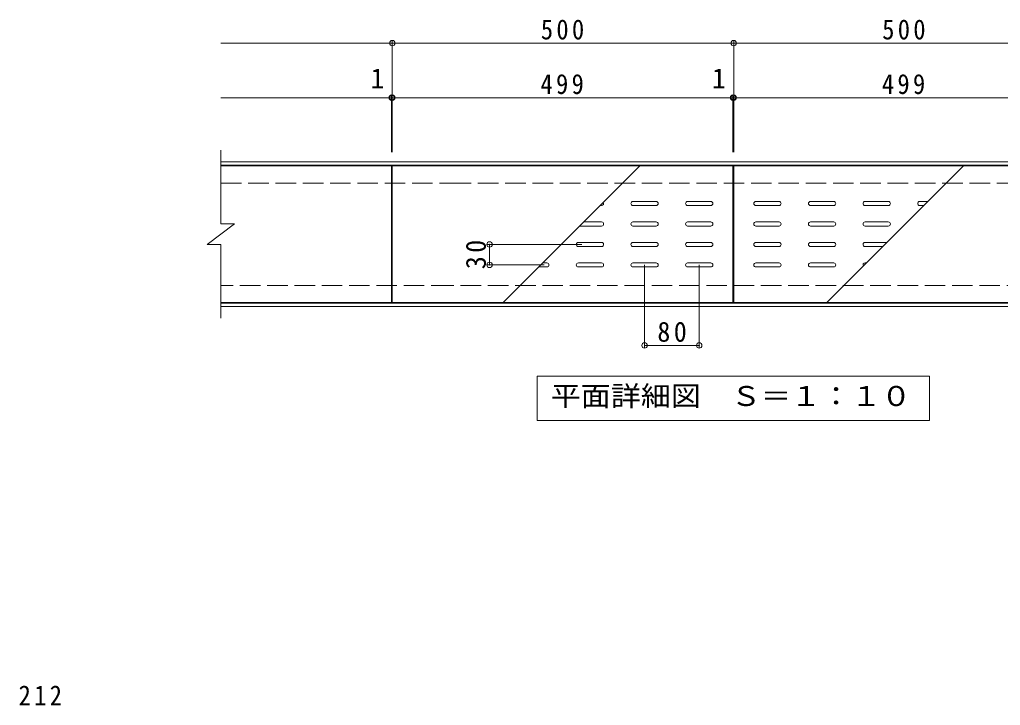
# Model space of a CAD drawing. Units: millimetres on the paper, enlarged 2 times, with parts at other scales. Extents: x -226 to 314, y -275 to 213.
# Drawn here: x -226.3 to 61.1, y 12 to 212.9 of the extents above; entities that cross this region are included whole.
import ezdxf
from ezdxf.enums import TextEntityAlignment as Align

# ---------------------------------------------------------------- set-up
doc = ezdxf.new("R2010")
doc.units = ezdxf.units.MM
doc.header["$LTSCALE"] = 2
doc.header["$PDMODE"] = 32
doc.header["$PDSIZE"] = 1.6
doc.linetypes.add('DASHED3', pattern=[4, 3, -1])
for name, color, linetype, lineweight in [('C-1', 2, 'Continuous', 9), ('C-2', 3, 'Continuous', 9), ('C-4', 7, 'Continuous', 9), ('C-5', 7, 'Continuous', 9), ('C-A', 3, 'Continuous', 9), ('D-4', 7, 'Continuous', 9)]:
    doc.layers.add(name, color=color, linetype=linetype, lineweight=lineweight)
doc.styles.add('ＭＳ ゴシック', font='')
doc.styles.get('ＭＳ ゴシック').set_extended_font_data('MS Gothic')

msp = doc.modelspace()

# ---------------------------------------------------------------- linework, layer by layer
at = {"layer": 'C-1'}
for p, q in [((-167.276, 171.232), (132.924, 171.232)), ((-167.276, 170.232), (132.924, 170.232)), ((132.924, 129.832), (-167.276, 129.832)), ((132.924, 128.832), (-167.276, 128.832))]:
    msp.add_line(p, q, dxfattribs=at)
at = {"layer": 'C-1', "linetype": 'DASHED3'}
for p, q in [((-167.276, 165.032), (-99.977, 165.032)), ((-99.977, 165.032), (132.924, 165.032)), ((-99.715, 135.032), (-167.276, 135.032)), ((132.924, 135.032), (-99.715, 135.032))]:
    msp.add_line(p, q, dxfattribs=at)
at = {"layer": 'C-2'}
for p, q in [((-167.276, 153.032), (-167.276, 174.632)), ((-117.276, 170.032), (-167.276, 170.032)), ((-117.276, 130.032), (-117.276, 170.032)), ((-171.276, 147.032), (-163.276, 153.032)), ((-167.276, 153.032), (-163.276, 153.032)), ((-171.276, 147.032), (-167.276, 147.032)), ((-167.276, 125.432), (-167.276, 147.032)), ((-117.276, 130.032), (-167.276, 130.032))]:
    msp.add_line(p, q, dxfattribs=at)
for points in [[(-117.076, 130.032), (-117.076, 170.032), (-17.276, 170.032), (-17.276, 130.032)], [(-17.076, 130.032), (-17.076, 170.032), (82.724, 170.032), (82.724, 130.032)]]:
    msp.add_lwpolyline(points, close=True, dxfattribs=at)
at = {"layer": 'C-4'}
for p, q in [((-117.076, 174.032), (-117.076, 206.632)), ((-17.076, 174.032), (-17.076, 206.632)), ((-167.276, 190.032), (-117.076, 190.032)), ((-117.276, 174.032), (-117.276, 190.632)), ((-117.076, 190.032), (-17.276, 190.032)), ((-17.276, 174.032), (-17.276, 190.632)), ((-17.276, 190.032), (-17.076, 190.032)), ((-17.076, 190.032), (82.724, 190.032)), ((-61.587, 147.032), (-89.191, 147.032)), ((-88.591, 141.032), (-88.591, 147.032)), ((-72.591, 141.032), (-89.191, 141.032)), ((-43.176, 141.074), (-43.176, 116.832)), ((-27.176, 141.074), (-27.176, 116.832)), ((-43.176, 117.432), (-27.176, 117.432))]:
    msp.add_line(p, q, dxfattribs=at)
msp.add_lwpolyline([(-167.276, 206.032), (-17.076, 206.032), (132.924, 206.032)], dxfattribs=at)
for p in [(-117.076, 206.032), (-17.076, 206.032), (-117.276, 190.032), (-117.076, 190.032), (-17.276, 190.032), (-17.076, 190.032), (-88.591, 147.032), (-88.591, 141.032), (-43.176, 117.432), (-27.176, 117.432)]:
    msp.add_point(p, dxfattribs=at)
at = {"layer": 'C-5'}
for p, q in [((-74.676, 108.432), (40.324, 108.432)), ((-74.676, 95.432), (-74.676, 108.432))]:
    msp.add_line(p, q, dxfattribs=at)
msp.add_lwpolyline([(40.324, 108.432), (40.324, 95.432), (-74.676, 95.432)], dxfattribs=at)
at = {"layer": 'C-A'}
for p, q in [((-44.595, 170.032), (-84.595, 130.032)), ((50.243, 170.032), (10.243, 130.032)), ((-56.195, 158.432), (-55.776, 158.432)), ((-46.576, 159.632), (-39.776, 159.632)), ((-46.576, 158.432), (-39.776, 158.432)), ((-30.576, 159.632), (-23.776, 159.632)), ((-30.576, 158.432), (-23.776, 158.432)), ((-3.776, 159.632), (-10.576, 159.632)), ((-3.776, 158.432), (-10.576, 158.432)), ((12.224, 159.632), (5.424, 159.632)), ((12.224, 158.432), (5.424, 158.432)), ((28.224, 159.632), (21.424, 159.632)), ((28.224, 158.432), (21.424, 158.432)), ((39.843, 159.632), (37.424, 159.632)), ((38.643, 158.432), (37.424, 158.432)), ((-62.195, 152.432), (-55.776, 152.432)), ((-60.995, 153.632), (-55.776, 153.632)), ((-46.576, 153.632), (-39.776, 153.632)), ((-46.576, 152.432), (-39.776, 152.432)), ((-30.576, 153.632), (-23.776, 153.632)), ((-30.576, 152.432), (-23.776, 152.432)), ((-3.776, 153.632), (-10.576, 153.632)), ((-3.776, 152.432), (-10.576, 152.432)), ((12.224, 153.632), (5.424, 153.632)), ((12.224, 152.432), (5.424, 152.432)), ((28.224, 153.632), (21.424, 153.632)), ((28.224, 152.432), (21.424, 152.432)), ((-62.576, 147.632), (-55.776, 147.632)), ((-46.576, 147.632), (-39.776, 147.632)), ((-30.576, 147.632), (-23.776, 147.632)), ((-3.776, 147.632), (-10.576, 147.632)), ((12.224, 147.632), (5.424, 147.632)), ((27.843, 147.632), (21.424, 147.632)), ((-62.576, 146.432), (-55.776, 146.432)), ((-46.576, 146.432), (-39.776, 146.432)), ((-30.576, 146.432), (-23.776, 146.432)), ((-3.776, 146.432), (-10.576, 146.432)), ((12.224, 146.432), (5.424, 146.432)), ((26.643, 146.432), (21.424, 146.432)), ((-72.995, 141.632), (-71.776, 141.632)), ((-62.576, 141.632), (-55.776, 141.632)), ((-46.576, 141.632), (-39.776, 141.632)), ((-30.576, 141.632), (-23.776, 141.632)), ((-3.776, 141.632), (-10.576, 141.632)), ((12.224, 141.632), (5.424, 141.632)), ((21.843, 141.632), (21.424, 141.632)), ((-74.195, 140.432), (-71.776, 140.432)), ((-62.576, 140.432), (-55.776, 140.432)), ((-46.576, 140.432), (-39.776, 140.432)), ((-30.576, 140.432), (-23.776, 140.432)), ((-3.776, 140.432), (-10.576, 140.432)), ((12.224, 140.432), (5.424, 140.432))]:
    msp.add_line(p, q, dxfattribs=at)
for centre, start, end in [((-55.776, 159.032), 270, 32.68349), ((-46.576, 159.032), 90, 270), ((-39.776, 159.032), 270, 90), ((-30.576, 159.032), 90, 270), ((-23.776, 159.032), 270, 90), ((-10.576, 159.032), 90, 270), ((-3.776, 159.032), 270, 90), ((5.424, 159.032), 90, 270), ((12.224, 159.032), 270, 90), ((21.424, 159.032), 90, 270), ((28.224, 159.032), 270, 90), ((37.424, 159.032), 90, 270), ((-55.776, 153.032), 270, 90), ((-46.576, 153.032), 90, 270), ((-39.776, 153.032), 270, 90), ((-30.576, 153.032), 90, 270), ((-23.776, 153.032), 270, 90), ((-10.576, 153.032), 90, 270), ((-3.776, 153.032), 270, 90), ((5.424, 153.032), 90, 270), ((12.224, 153.032), 270, 90), ((21.424, 153.032), 90, 270), ((28.224, 153.032), 270, 90), ((-62.576, 147.032), 90, 270), ((-55.776, 147.032), 270, 90), ((-46.576, 147.032), 90, 270), ((-39.776, 147.032), 270, 90), ((-30.576, 147.032), 90, 270), ((-23.776, 147.032), 270, 90), ((-10.576, 147.032), 90, 270), ((-3.776, 147.032), 270, 90), ((5.424, 147.032), 90, 270), ((12.224, 147.032), 270, 90), ((21.424, 147.032), 90, 270), ((-71.776, 141.032), 270, 90), ((-62.576, 141.032), 90, 270), ((-55.776, 141.032), 270, 90), ((-46.576, 141.032), 90, 270), ((-39.776, 141.032), 270, 90), ((-30.576, 141.032), 90, 270), ((-23.776, 141.032), 270, 90), ((-10.576, 141.032), 90, 270), ((-3.776, 141.032), 270, 90), ((5.424, 141.032), 90, 270), ((12.224, 141.032), 270, 90), ((21.424, 141.032), 90, 212.68349)]:
    msp.add_arc(centre, 0.6, start, end, dxfattribs=at)

# ---------------------------------------------------------------- texts
at = {"layer": 'C-4', "color": 2, "style": 'ＭＳ ゴシック'}
for p in [(-123.416, 191.032), (-23.416, 191.032)]:
    msp.add_text('1', height=5.865, dxfattribs=at).set_placement(p, align=Align.BOTTOM_LEFT)
at = {"layer": 'C-4', "color": 2, "char_height": 5.865, "attachment_point": 7, "style": 'ＭＳ ゴシック'}
for s, insert in [('\\T1.27;\\W0.9;500', (-73.576, 207.032)), ('\\T1.27;\\W0.9;500', (26.424, 207.032)), ('\\T1.27;\\W0.9;499', (-73.676, 191.032)), ('\\T1.27;\\W0.9;499', (26.324, 191.032)), ('\\T1.27;\\W0.95;80', (-39.426, 118.432))]:
    msp.add_mtext(s, dxfattribs=dict(at, insert=insert))
at = {"layer": 'C-4', "color": 2, "insert": (-89.591, 139.782), "char_height": 5.865, "attachment_point": 7, "rotation": 90, "style": 'ＭＳ ゴシック'}
msp.add_mtext('\\T1.27;\\W0.95;30', dxfattribs=at)
at = {"layer": 'C-5', "color": 2, "style": 'ＭＳ ゴシック', "width": 1.1}
msp.add_text('平面詳細図\u3000Ｓ＝１：１０', height=5.865, dxfattribs=at).set_placement((-70.676, 97.932), align=Align.BOTTOM_LEFT)
at = {"layer": 'D-4', "color": 2, "insert": (-226.553, 11.957), "char_height": 5.865, "attachment_point": 7, "style": 'ＭＳ ゴシック'}
msp.add_mtext('\\T1.27;\\W0.9;212', dxfattribs=at)

doc.saveas('drawing.dxf')
